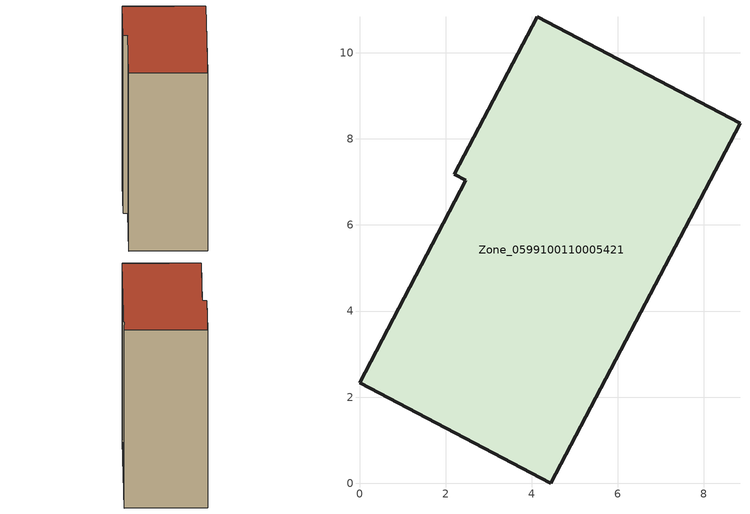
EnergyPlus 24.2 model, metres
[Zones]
Zone_0599100110005421
 floor ground (C_G): 4.13,10.84 8.84,8.36 4.45,0 0,2.34 2.47,7.04 2.2,7.18 z0
 wall outside (C_F): 4.45,0 8.84,8.36 4.13,10.84 2.2,7.18 2.47,7.04 0,2.34 4.45,0 z0:12.73
 roof outside (C_R): 8.84,8.36 4.13,10.84 2.2,7.18 2.47,7.04 0,2.34 4.45,0 z12.73
[BUILDING]
Pand.0599100110005421: North Axis=0; Terrain=City; Loads Convergence Tolerance Value=0.04; Temperature Convergence Tolerance Value=0.4; Solar Distribution=FullExterior; Maximum Number of Warmup Days=25; Minimum Number of Warmup Days=1
[Site:Location]
Rotterdam.The.Hague.AP_ZH_NLD Design_Conditions: Latitude=51.96; Longitude=4.45; Time Zone=1; Elevation=-4.5
[SITE:GROUNDTEMPERATURE:BUILDINGSURFACE]
18, 18, 18, 18, 18, 18, 18, 18, 18, 18, 18, 18
[MATERIAL] Thermal Absorptance=0.9; Solar Absorptance=0.7; Visible Absorptance=0.7
Name | Roughness | Thickness | Conductivity | Density | Specific Heat
G.TC.2015-2018 | MediumSmooth | 0.15 | 0.0428571 | 540 | 1210
F.TC.2015-2018 | Rough | 0.3 | 0.0666667 | 1920 | 840
R.TC.2015-2018 | MediumRough | 0.2 | 0.0333333 | 1500 | 1000
[CONSTRUCTION]
C_G: G.TC.2015-2018
C_F: F.TC.2015-2018
C_R: R.TC.2015-2018
[ZONE]
Zone_0599100110005421: Type=1; Multiplier=1; Ceiling Height=Autocalculate; Volume=Autocalculate; Floor Area=autocalculate; Part of Total Floor Area=Yes
[ZONEINFILTRATION:DESIGNFLOWRATE]
Infil_Zone_0599100110005421: Zone or ZoneList or Space or SpaceList=Zone_0599100110005421; Schedule=AlwaysOn; Design Flow Rate Calculation Method=Flow/Area; Flow Rate per Floor Area=0.0015; Constant Term Coefficient=1; Temperature Term Coefficient=0; Velocity Term Coefficient=0; Velocity Squared Term Coefficient=0
[HVACTEMPLATE:ZONE:IDEALLOADSAIRSYSTEM]
Zone_0599100110005421: Maximum Heating Supply Air Temperature=50; Minimum Cooling Supply Air Temperature=13; Maximum Heating Supply Air Humidity Ratio=0.0156; Minimum Cooling Supply Air Humidity Ratio=0.0077; Heating Limit=NoLimit; Cooling Limit=NoLimit; Dehumidification Control Type=ConstantSensibleHeatRatio; Cooling Sensible Heat Ratio=0.7; Dehumidification Setpoint=60; Humidification Control Type=None; Humidification Setpoint=30; Outdoor Air Method=None; Outdoor Air Flow Rate per Person=0.00944; Outdoor Air Flow Rate per Zone Floor Area=0; Outdoor Air Flow Rate per Zone=0; Demand Controlled Ventilation Type=None; Outdoor Air Economizer Type=NoEconomizer; Heat Recovery Type=None; Sensible Heat Recovery Effectiveness=0.7; Latent Heat Recovery Effectiveness=0.65
[ZONECONTROL:THERMOSTAT]
ThermostatControl_Zone_0599100110005421: Zone or ZoneList=Zone_0599100110005421; Control Type Schedule=DualSetpointControlType; Control 1=Thermostat_Zone_0599100110005421; Temperature Difference Between Cutout And Setpoint=0
[THERMOSTATSETPOINT:DUALSETPOINT]
Thermostat_Zone_0599100110005421: Heating Setpoint Temperature Schedule=HeatingSetpoint_Zone_0599100110005421; Cooling Setpoint Temperature Schedule=CoolingSetpoint_Zone_0599100110005421
[SCHEDULE:COMPACT]
HeatingSetpoint_Zone_0599100110005421: Through: 12/31, For: AllDays, Until: 24:00, 21
CoolingSetpoint_Zone_0599100110005421: Through: 12/31, For: AllDays, Until: 24:00, 24
DualSetpointControlType: Through: 12/31, For: AllDays, Until: 24:00, 4
AlwaysOn: Through: 12/31, For: AllDays, Until: 24:00, 1
